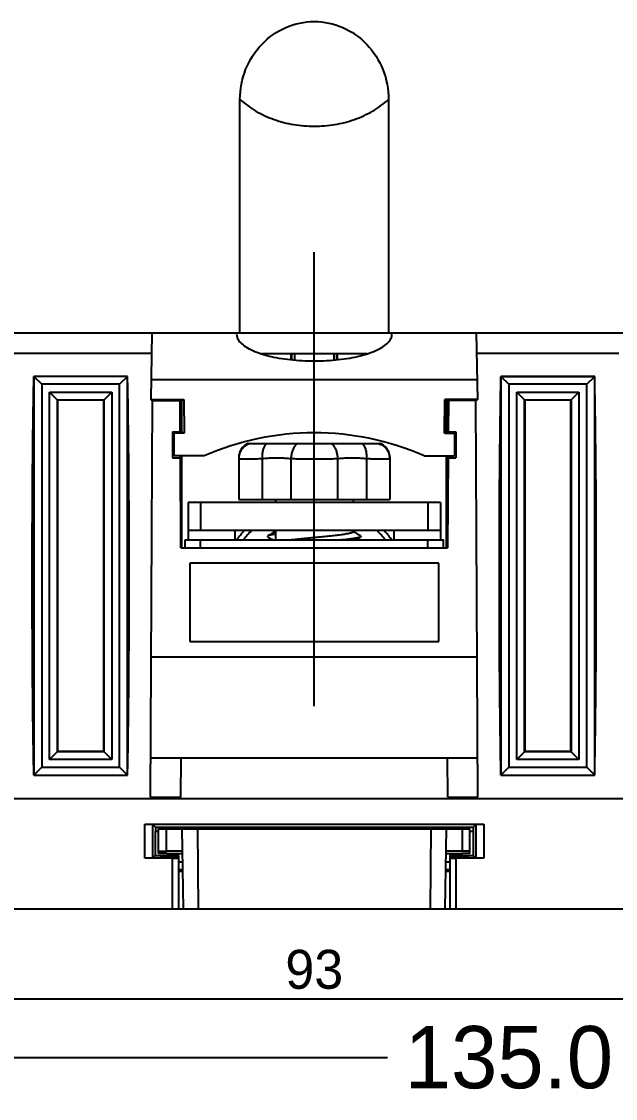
# Model space of a CAD drawing. Header units: millimetres. Extents: x 107 to 2900, y 85 to 3996.
# Drawn here: x 2182.1 to 2220.3, y 3734.9 to 3804.1 of the extents above; entities that cross this region are included whole.
import ezdxf
from ezdxf.lldxf.tags import DXFTag

# ---------------------------------------------------------------- set-up
doc = ezdxf.new("R2010")
doc.units = ezdxf.units.MM
doc.layers.add('2', color=7, linetype='Continuous')
doc.styles.get("Standard").update_dxf_attribs({"font": 'BareunDotumPro1.ttf'})
tags = doc.linetypes.add('CENTER', pattern=[2, 1.25, -0.25, 0.25, -0.25]).pattern_tags.tags
tags[10:11] = [DXFTag(74, 4), DXFTag(75, 0), DXFTag(340, '0'), DXFTag(46, 1.0), DXFTag(50, 0.0), DXFTag(44, 0.0), DXFTag(45, 0.0)]
tags[8:9] = [DXFTag(74, 4), DXFTag(75, 0), DXFTag(340, '0'), DXFTag(46, 1.0), DXFTag(50, 0.0), DXFTag(44, 0.0), DXFTag(45, 0.0)]
tags[6:7] = [DXFTag(74, 4), DXFTag(75, 0), DXFTag(340, '0'), DXFTag(46, 1.0), DXFTag(50, 0.0), DXFTag(44, 0.0), DXFTag(45, 0.0)]
tags[4:5] = [DXFTag(74, 4), DXFTag(75, 0), DXFTag(340, '0'), DXFTag(46, 1.0), DXFTag(50, 0.0), DXFTag(44, 0.0), DXFTag(45, 0.0)]
doc.dimstyles.new('ISO-25', dxfattribs={"dimtxt": 2.5, "dimasz": 2.5, "dimexe": 1.25, "dimexo": 0.625, "dimtad": 1, "dimtxsty": 'Standard', "dimcen": 2.5, "dimadec": 0, "dimazin": 0, "dimtfac": 1, "dimtmove": 0, "dimatfit": 3, "dimfxl": 0, "dimarcsym": 0})
doc.dimstyles.get("Standard").update_dxf_attribs({"dimtxt": 4, "dimasz": 2, "dimexe": 0.2, "dimexo": 1, "dimgap": 0.09, "dimtad": 0, "dimtoh": 1, "dimdec": 1, "dimzin": 0, "dimdsep": 46, "dimtxsty": 'Standard', "dimcen": -3, "dimadec": 0, "dimazin": 0, "dimtfac": 1, "dimtdec": 1, "dimtofl": 0, "dimtmove": 0, "dimatfit": 3, "dimfxl": 0, "dimtolj": 1, "dimtzin": 0, "dimarcsym": 0})

# ---------------------------------------------------------------- blocks, each defined once
blk = doc.blocks.new('*D38')
at = {"color": 0, "lineweight": -2}
for p, q in [((2145.93, 3751.08), (2145.93, 3737.33)), ((2280.93, 3746.08), (2280.93, 3737.33)), ((2147.93, 3737.53), (2205.626, 3737.53)), ((2278.93, 3737.53), (2221.234, 3737.53))]:
    blk.add_line(p, q, dxfattribs=at)
at = {"color": 0}
for points in [[(2147.93, 3737.864), (2147.93, 3737.197), (2145.93, 3737.53)], [(2278.93, 3737.197), (2278.93, 3737.864), (2280.93, 3737.53)]]:
    blk.add_solid(points, dxfattribs=at)
at = {"layer": 'Defpoints', "color": 0}
for p in [(2145.93, 3752.08), (2280.93, 3747.08), (2280.93, 3737.53)]:
    blk.add_point(p, dxfattribs=at)
at = {"color": 0, "insert": (2213.43, 3737.53), "char_height": 4, "attachment_point": 5}
blk.add_mtext('\\A1;135.0', dxfattribs=at)
blk = doc.blocks.new('*D52')
at = {"color": 0, "lineweight": -2}
for p, q in [((2154.43, 3746.455), (2154.43, 3740.06)), ((2247.43, 3746.455), (2247.43, 3740.06)), ((2156.93, 3741.31), (2244.93, 3741.31))]:
    blk.add_line(p, q, dxfattribs=at)
at = {"color": 0}
for points in [[(2156.93, 3741.726), (2156.93, 3740.893), (2154.43, 3741.31)], [(2244.93, 3740.893), (2244.93, 3741.726), (2247.43, 3741.31)]]:
    blk.add_solid(points, dxfattribs=at)
at = {"layer": 'Defpoints', "color": 0}
for p in [(2154.43, 3747.08), (2247.43, 3747.08), (2247.43, 3741.31)]:
    blk.add_point(p, dxfattribs=at)
at = {"color": 0, "insert": (2200.93, 3743.185), "char_height": 2.5, "attachment_point": 5}
blk.add_mtext('93', dxfattribs=at)

msp = doc.modelspace()

# ---------------------------------------------------------------- linework, layer by layer
at = {"color": 7, "linetype": 'Continuous'}
for p, q in [((2196.16, 3784.08), (2196.16, 3799.08)), ((2205.7, 3799.08), (2205.7, 3784.08)), ((2145.93, 3784.08), (2253.885, 3784.08)), ((2190.506, 3784.08), (2190.431, 3779.779)), ((2195.948, 3784.08), (2195.941, 3783.995)), ((2205.919, 3783.995), (2205.912, 3784.08)), ((2211.429, 3779.779), (2211.354, 3784.08)), ((2181.377, 3782.78), (2190.483, 3782.78)), ((2204.328, 3782.742), (2197.532, 3782.742)), ((2199.428, 3782.742), (2199.428, 3782.358)), ((2199.48, 3782.354), (2199.48, 3782.742)), ((2199.684, 3782.337), (2199.68, 3782.742)), ((2202.18, 3782.742), (2202.177, 3782.337)), ((2202.38, 3782.354), (2202.38, 3782.742)), ((2202.432, 3782.358), (2202.432, 3782.742)), ((2211.377, 3782.78), (2220.483, 3782.78)), ((2182.92, 3781.29), (2183.43, 3780.78)), ((2182.921, 3781.289), (2182.921, 3755.672)), ((2188.939, 3781.289), (2182.921, 3781.289)), ((2188.43, 3780.78), (2188.94, 3781.29)), ((2188.939, 3755.672), (2188.939, 3781.289)), ((2212.92, 3781.29), (2218.94, 3781.29)), ((2212.92, 3781.29), (2213.43, 3780.78)), ((2212.921, 3781.289), (2212.921, 3755.672)), ((2218.939, 3781.289), (2212.921, 3781.289)), ((2218.43, 3780.78), (2218.94, 3781.29)), ((2218.939, 3755.672), (2218.939, 3781.289)), ((2183.43, 3780.78), (2183.43, 3756.18)), ((2188.43, 3780.78), (2183.43, 3780.78)), ((2188.43, 3756.18), (2188.43, 3780.78)), ((2190.453, 3781.083), (2211.407, 3781.083)), ((2213.43, 3780.78), (2213.43, 3756.18)), ((2218.43, 3780.78), (2213.43, 3780.78)), ((2218.43, 3756.18), (2218.43, 3780.78)), ((2183.93, 3756.68), (2183.93, 3780.28)), ((2183.93, 3780.28), (2184.448, 3779.763)), ((2183.93, 3780.28), (2187.93, 3780.28)), ((2184.439, 3757.189), (2184.439, 3779.772)), ((2184.439, 3779.772), (2187.421, 3779.772)), ((2184.448, 3779.763), (2184.448, 3757.198)), ((2187.413, 3779.763), (2184.448, 3779.763)), ((2187.413, 3779.763), (2187.93, 3780.28)), ((2187.413, 3757.198), (2187.413, 3779.763)), ((2187.421, 3779.772), (2187.421, 3757.189)), ((2187.93, 3780.28), (2187.93, 3756.68)), ((2190.417, 3754.266), (2190.55, 3779.779)), ((2190.431, 3779.802), (2192.552, 3779.802)), ((2190.431, 3779.779), (2192.553, 3779.779)), ((2190.55, 3779.729), (2192.316, 3779.729)), ((2192.327, 3777.661), (2192.316, 3779.779)), ((2192.43, 3777.661), (2192.43, 3779.779)), ((2192.552, 3779.802), (2192.564, 3777.639)), ((2209.296, 3777.639), (2209.308, 3779.802)), ((2211.429, 3779.802), (2209.308, 3779.802)), ((2211.429, 3779.779), (2209.308, 3779.779)), ((2209.43, 3777.661), (2209.43, 3779.779)), ((2209.544, 3779.779), (2209.533, 3777.661)), ((2211.31, 3779.729), (2209.544, 3779.729)), ((2211.443, 3754.266), (2211.31, 3779.779)), ((2213.93, 3756.68), (2213.93, 3780.28)), ((2213.93, 3780.28), (2217.93, 3780.28)), ((2213.93, 3780.28), (2214.448, 3779.763)), ((2214.439, 3757.189), (2214.439, 3779.772)), ((2214.439, 3779.772), (2217.421, 3779.772)), ((2214.448, 3779.763), (2214.448, 3757.198)), ((2217.413, 3779.763), (2214.448, 3779.763)), ((2217.413, 3779.763), (2217.93, 3780.28)), ((2217.413, 3757.198), (2217.413, 3779.763)), ((2217.421, 3779.772), (2217.421, 3757.189)), ((2217.93, 3780.28), (2217.93, 3756.68)), ((2191.83, 3777.736), (2192.327, 3777.736)), ((2191.83, 3777.736), (2191.83, 3776.056)), ((2192.564, 3777.661), (2191.93, 3777.661)), ((2191.93, 3776.176), (2191.93, 3777.661)), ((2209.296, 3777.661), (2209.93, 3777.661)), ((2209.533, 3777.736), (2210.03, 3777.736)), ((2209.93, 3777.661), (2209.93, 3776.176)), ((2210.03, 3777.736), (2210.03, 3776.056)), ((2192.564, 3777.639), (2191.93, 3777.639)), ((2196.835, 3776.98), (2197.899, 3776.98)), ((2199.866, 3776.98), (2201.994, 3776.98)), ((2203.962, 3776.98), (2205.025, 3776.98)), ((2209.296, 3777.639), (2209.93, 3777.639)), ((2191.83, 3776.502), (2191.93, 3776.502)), ((2209.93, 3776.502), (2210.03, 3776.502)), ((2191.83, 3776.056), (2192.335, 3776.056)), ((2193.862, 3776.176), (2191.93, 3776.176)), ((2192.366, 3770.28), (2192.335, 3776.176)), ((2192.43, 3770.28), (2192.43, 3776.176)), ((2196.08, 3776.064), (2196.08, 3773.38)), ((2197.58, 3776.013), (2197.58, 3773.38)), ((2199.43, 3776.013), (2199.43, 3773.38)), ((2202.43, 3776.013), (2202.43, 3773.38)), ((2204.28, 3776.013), (2204.28, 3773.38)), ((2205.78, 3776.064), (2205.78, 3773.38)), ((2207.998, 3776.176), (2209.93, 3776.176)), ((2209.43, 3770.28), (2209.43, 3776.176)), ((2209.525, 3776.176), (2209.494, 3770.28)), ((2209.525, 3776.056), (2210.03, 3776.056)), ((2192.83, 3773.18), (2192.83, 3770.78)), ((2209.03, 3773.18), (2192.83, 3773.18)), ((2193.63, 3773.18), (2193.63, 3771.38)), ((2196.08, 3773.38), (2205.78, 3773.38)), ((2198.43, 3773.38), (2198.43, 3773.18)), ((2203.43, 3773.38), (2203.43, 3773.18)), ((2208.23, 3773.18), (2208.23, 3771.38)), ((2209.03, 3773.18), (2209.03, 3770.78)), ((2192.63, 3770.78), (2209.23, 3770.78)), ((2192.63, 3770.28), (2192.63, 3770.78)), ((2209.03, 3771.38), (2192.83, 3771.38)), ((2193.63, 3770.28), (2193.63, 3770.78)), ((2195.83, 3771.38), (2195.83, 3770.78)), ((2198.43, 3771.38), (2198.43, 3770.78)), ((2203.43, 3771.38), (2203.43, 3771.305)), ((2206.03, 3771.38), (2206.03, 3770.78)), ((2208.23, 3770.28), (2208.23, 3770.78)), ((2209.23, 3770.28), (2209.23, 3770.78)), ((2192.366, 3770.28), (2209.494, 3770.28)), ((2208.93, 3769.28), (2192.93, 3769.28)), ((2192.93, 3769.28), (2192.93, 3764.266)), ((2208.93, 3764.266), (2208.93, 3769.28)), ((2192.93, 3764.266), (2208.93, 3764.266)), ((2190.464, 3763.266), (2211.396, 3763.266)), ((2183.93, 3756.68), (2184.448, 3757.198)), ((2187.421, 3757.189), (2184.439, 3757.189)), ((2184.448, 3757.198), (2187.413, 3757.198)), ((2187.413, 3757.198), (2187.93, 3756.68)), ((2213.93, 3756.68), (2214.448, 3757.198)), ((2217.421, 3757.189), (2214.439, 3757.189)), ((2214.448, 3757.198), (2217.413, 3757.198)), ((2217.413, 3757.198), (2217.93, 3756.68)), ((2187.93, 3756.68), (2183.93, 3756.68)), ((2190.43, 3756.78), (2211.43, 3756.78)), ((2192.351, 3754.266), (2192.373, 3756.78)), ((2209.509, 3754.266), (2209.487, 3756.78)), ((2217.93, 3756.68), (2213.93, 3756.68)), ((2182.92, 3755.671), (2183.43, 3756.18)), ((2182.92, 3755.671), (2188.94, 3755.671)), ((2182.921, 3755.672), (2188.939, 3755.672)), ((2183.43, 3756.18), (2188.43, 3756.18)), ((2188.43, 3756.18), (2188.94, 3755.671)), ((2212.92, 3755.671), (2213.43, 3756.18)), ((2212.92, 3755.671), (2218.94, 3755.671)), ((2212.921, 3755.672), (2218.939, 3755.672)), ((2213.43, 3756.18), (2218.43, 3756.18)), ((2218.43, 3756.18), (2218.94, 3755.671)), ((2149.32, 3754.18), (2252.54, 3754.18)), ((2190.417, 3754.266), (2192.351, 3754.266)), ((2209.509, 3754.266), (2211.443, 3754.266)), ((2190.047, 3752.514), (2211.813, 3752.514)), ((2190.047, 3752.514), (2190.556, 3752.505)), ((2190.047, 3750.347), (2190.047, 3752.514)), ((2190.556, 3752.505), (2190.73, 3752.33)), ((2190.556, 3750.356), (2190.556, 3752.505)), ((2190.721, 3752.08), (2190.93, 3752.08)), ((2190.721, 3752.08), (2190.721, 3750.522)), ((2190.73, 3752.33), (2211.13, 3752.33)), ((2190.73, 3752.33), (2190.73, 3752.08)), ((2190.93, 3752.23), (2210.93, 3752.23)), ((2190.93, 3750.639), (2190.93, 3752.23)), ((2191.43, 3750.796), (2191.43, 3752.23)), ((2192.43, 3752.23), (2192.52, 3747.08)), ((2193.43, 3752.23), (2193.467, 3747.08)), ((2208.393, 3747.08), (2208.43, 3752.23)), ((2209.34, 3747.08), (2209.43, 3752.23)), ((2210.43, 3752.23), (2210.43, 3750.796)), ((2210.93, 3750.639), (2210.93, 3752.23)), ((2210.93, 3752.08), (2211.139, 3752.08)), ((2211.13, 3752.33), (2211.305, 3752.505)), ((2211.13, 3752.33), (2211.13, 3752.08)), ((2211.139, 3752.08), (2211.139, 3750.522)), ((2211.305, 3752.505), (2211.813, 3752.514)), ((2211.305, 3752.505), (2211.305, 3750.356)), ((2211.813, 3752.514), (2211.813, 3750.347)), ((2192.455, 3750.796), (2191.43, 3750.796)), ((2210.43, 3750.796), (2209.405, 3750.796)), ((2190.556, 3750.356), (2190.047, 3750.347)), ((2191.83, 3750.347), (2190.047, 3750.347)), ((2190.556, 3750.356), (2190.721, 3750.522)), ((2190.721, 3750.522), (2191.83, 3750.522)), ((2192.23, 3750.355), (2191.165, 3750.424)), ((2191.196, 3750.455), (2192.23, 3750.513)), ((2191.196, 3750.424), (2191.196, 3750.455)), ((2191.43, 3750.63), (2192.458, 3750.63)), ((2191.83, 3747.08), (2191.83, 3750.347)), ((2192.23, 3747.08), (2192.23, 3750.515)), ((2192.468, 3750.08), (2192.23, 3750.08)), ((2209.63, 3750.08), (2209.393, 3750.08)), ((2209.402, 3750.63), (2210.43, 3750.63)), ((2209.63, 3750.515), (2209.63, 3747.08)), ((2209.63, 3750.513), (2210.664, 3750.455)), ((2210.696, 3750.424), (2209.63, 3750.355)), ((2210.03, 3750.522), (2211.139, 3750.522)), ((2211.813, 3750.347), (2210.03, 3750.347)), ((2210.03, 3750.347), (2210.03, 3747.08)), ((2210.664, 3750.424), (2210.664, 3750.455)), ((2211.305, 3750.356), (2211.139, 3750.522)), ((2211.813, 3750.347), (2211.305, 3750.356)), ((2192.23, 3749.608), (2192.464, 3749.621)), ((2192.23, 3749.569), (2192.476, 3749.583)), ((2192.478, 3749.508), (2192.23, 3749.524)), ((2192.478, 3749.465), (2192.23, 3749.481)), ((2192.464, 3749.621), (2192.476, 3749.621)), ((2209.63, 3749.481), (2209.382, 3749.465)), ((2209.63, 3749.524), (2209.383, 3749.508)), ((2209.384, 3749.583), (2209.63, 3749.569)), ((2209.385, 3749.621), (2209.396, 3749.621)), ((2209.396, 3749.621), (2209.63, 3749.608)), ((2146.317, 3747.08), (2279.93, 3747.08))]:
    msp.add_line(p, q, dxfattribs=at)
for centre, radius, start, end in [((2200.93, 3760.108), 17.553, 66.25627, 113.74373), ((2197.08, 3776.064), 1, 113.59432, 180.00008), ((2204.78, 3776.064), 1, 359.99992, 66.40568), ((2200.93, 3767.28), 6.09, 137.65432, 144.72386), ((2200.93, 3767.28), 5.75, 134.20131, 142.30207), ((2200.93, 3767.28), 5.75, 37.69793, 45.79869), ((2200.93, 3767.28), 6.09, 35.27614, 42.34568)]:
    msp.add_arc(centre, radius, start, end, dxfattribs=at)
for points, knots in [([(2196.16, 3799.08), (2196.16, 3799.73), (2196.405, 3801.033), (2197.457, 3802.694), (2199.043, 3803.816), (2200.309, 3804.08), (2200.93, 3804.08)], [0, 0, 0, 0, 1.94756, 3.871175, 5.76041, 7.624952, 7.624952, 7.624952, 7.624952]), ([(2200.93, 3804.08), (2201.552, 3804.08), (2202.817, 3803.816), (2204.403, 3802.694), (2205.455, 3801.033), (2205.7, 3799.73), (2205.7, 3799.08)], [0, 0, 0, 0, 1.864542, 3.753778, 5.677393, 7.624952, 7.624952, 7.624952, 7.624952]), ([(2196.16, 3799.08), (2196.474, 3798.795), (2197.167, 3798.288), (2198.343, 3797.749), (2199.612, 3797.429), (2200.93, 3797.323), (2202.248, 3797.429), (2203.517, 3797.749), (2204.693, 3798.288), (2205.386, 3798.795), (2205.7, 3799.08)], [0, 0, 0, 0, 1.272243, 2.553383, 3.858524, 5.180168, 6.501812, 7.806953, 9.088093, 10.360336, 10.360336, 10.360336, 10.360336]), ([(2195.941, 3783.995), (2195.941, 3783.927), (2195.971, 3783.75), (2196.141, 3783.483), (2196.449, 3783.221), (2196.869, 3782.983), (2197.389, 3782.773), (2197.995, 3782.597), (2198.669, 3782.456), (2199.395, 3782.353), (2200.154, 3782.292), (2200.67, 3782.278), (2200.93, 3782.278)], [0, 0, 0, 0, 0.203734, 0.528289, 0.925523, 1.407122, 1.970203, 2.604887, 3.297966, 4.035159, 4.801755, 5.582085, 5.582085, 5.582085, 5.582085]), ([(2200.93, 3782.278), (2201.19, 3782.278), (2201.706, 3782.292), (2202.465, 3782.353), (2203.191, 3782.456), (2203.865, 3782.597), (2204.471, 3782.773), (2204.991, 3782.983), (2205.411, 3783.221), (2205.719, 3783.483), (2205.89, 3783.75), (2205.919, 3783.927), (2205.919, 3783.995)], [0, 0, 0, 0, 0.780331, 1.546927, 2.284119, 2.977198, 3.611882, 4.174963, 4.656562, 5.053796, 5.378351, 5.582085, 5.582085, 5.582085, 5.582085]), ([(2182.92, 3755.671), (2182.906, 3756.359), (2182.881, 3757.845), (2182.853, 3760.21), (2182.832, 3762.825), (2182.819, 3765.609), (2182.815, 3768.48), (2182.819, 3771.351), (2182.832, 3774.136), (2182.853, 3776.75), (2182.881, 3779.116), (2182.906, 3780.601), (2182.92, 3781.29)], [0, 0, 0, 0, 2.066607, 4.456351, 7.097404, 9.910266, 12.810366, 15.710465, 18.523328, 21.16438, 23.554125, 25.620731, 25.620731, 25.620731, 25.620731]), ([(2188.94, 3755.671), (2188.954, 3756.359), (2188.979, 3757.845), (2189.007, 3760.21), (2189.028, 3762.825), (2189.041, 3765.609), (2189.045, 3768.48), (2189.041, 3771.351), (2189.028, 3774.136), (2189.007, 3776.75), (2188.979, 3779.116), (2188.954, 3780.601), (2188.94, 3781.29)], [0, 0, 0, 0, 2.066607, 4.456351, 7.097404, 9.910266, 12.810366, 15.710465, 18.523328, 21.16438, 23.554125, 25.620731, 25.620731, 25.620731, 25.620731]), ([(2212.92, 3755.671), (2212.906, 3756.359), (2212.881, 3757.845), (2212.853, 3760.21), (2212.832, 3762.825), (2212.819, 3765.609), (2212.815, 3768.48), (2212.819, 3771.351), (2212.832, 3774.136), (2212.853, 3776.75), (2212.881, 3779.116), (2212.906, 3780.601), (2212.92, 3781.29)], [0, 0, 0, 0, 2.066607, 4.456351, 7.097404, 9.910266, 12.810366, 15.710465, 18.523328, 21.16438, 23.554125, 25.620731, 25.620731, 25.620731, 25.620731]), ([(2218.94, 3755.671), (2218.954, 3756.359), (2218.979, 3757.845), (2219.007, 3760.21), (2219.028, 3762.825), (2219.041, 3765.609), (2219.045, 3768.48), (2219.041, 3771.351), (2219.028, 3774.136), (2219.007, 3776.75), (2218.979, 3779.116), (2218.954, 3780.601), (2218.94, 3781.29)], [0, 0, 0, 0, 2.066607, 4.456351, 7.097404, 9.910266, 12.810366, 15.710465, 18.523328, 21.16438, 23.554125, 25.620731, 25.620731, 25.620731, 25.620731]), ([(2192.406, 3777.661), (2192.404, 3778.119), (2192.399, 3778.825), (2192.394, 3779.531), (2192.392, 3779.779)], [0, 0, 0, 0, 1.371543, 2.118142, 2.118142, 2.118142, 2.118142]), ([(2209.454, 3777.661), (2209.457, 3778.119), (2209.461, 3778.825), (2209.466, 3779.531), (2209.468, 3779.779)], [0, 0, 0, 0, 1.371543, 2.118142, 2.118142, 2.118142, 2.118142]), ([(2196.835, 3776.98), (2196.75, 3776.959), (2196.584, 3776.893), (2196.371, 3776.733), (2196.207, 3776.523), (2196.104, 3776.277), (2196.08, 3776.101), (2196.08, 3776.013)], [0, 0, 0, 0, 0.263671, 0.527196, 0.790551, 1.053757, 1.316877, 1.316877, 1.316877, 1.316877]), ([(2196.68, 3776.98), (2196.674, 3776.978), (2196.601, 3776.945), (2196.532, 3776.903), (2196.474, 3776.859)], [0, 0, 0, 0, 0.0197613, 0.2394933, 0.2394933, 0.2394933, 0.2394933]), ([(2196.68, 3776.98), (2196.674, 3776.978), (2196.601, 3776.945), (2196.532, 3776.903), (2196.474, 3776.859)], [0, 0, 0, 0, 0.0197518, 0.2394887, 0.2394887, 0.2394887, 0.2394887]), ([(2196.68, 3776.98), (2196.68, 3776.986), (2196.716, 3776.972), (2196.753, 3776.986), (2196.805, 3776.98), (2196.835, 3776.98)], [0, 0, 0, 0, 0.0160581, 0.0669174, 0.1546589, 0.1546589, 0.1546589, 0.1546589]), ([(2197.898, 3776.98), (2197.854, 3776.957), (2197.767, 3776.879), (2197.675, 3776.717), (2197.61, 3776.51), (2197.576, 3776.269), (2197.575, 3776.1), (2197.58, 3776.013)], [0, 0, 0, 0, 0.152049, 0.336954, 0.555567, 0.800934, 1.061768, 1.061768, 1.061768, 1.061768]), ([(2197.899, 3776.98), (2198.044, 3776.981), (2198.347, 3776.98), (2198.818, 3776.981), (2199.328, 3776.98), (2199.681, 3776.981), (2199.866, 3776.98)], [0, 0, 0, 0, 0.437713, 0.906524, 1.412766, 1.967749, 1.967749, 1.967749, 1.967749]), ([(2199.866, 3776.98), (2199.818, 3776.957), (2199.723, 3776.88), (2199.612, 3776.718), (2199.521, 3776.511), (2199.457, 3776.272), (2199.435, 3776.101), (2199.43, 3776.013)], [0, 0, 0, 0, 0.161349, 0.356929, 0.584717, 0.83614, 1.099069, 1.099069, 1.099069, 1.099069]), ([(2201.994, 3776.98), (2202.179, 3776.981), (2202.533, 3776.98), (2203.043, 3776.981), (2203.513, 3776.98), (2203.816, 3776.981), (2203.962, 3776.98)], [0, 0, 0, 0, 0.554921, 1.061188, 1.529982, 1.967749, 1.967749, 1.967749, 1.967749]), ([(2201.994, 3776.98), (2202.042, 3776.957), (2202.137, 3776.88), (2202.249, 3776.718), (2202.339, 3776.511), (2202.403, 3776.272), (2202.425, 3776.101), (2202.43, 3776.013)], [0, 0, 0, 0, 0.161361, 0.356958, 0.584768, 0.836212, 1.099158, 1.099158, 1.099158, 1.099158]), ([(2203.962, 3776.98), (2204.007, 3776.957), (2204.093, 3776.879), (2204.185, 3776.717), (2204.25, 3776.509), (2204.285, 3776.269), (2204.285, 3776.1), (2204.28, 3776.013)], [0, 0, 0, 0, 0.152032, 0.336919, 0.555511, 0.800857, 1.061672, 1.061672, 1.061672, 1.061672]), ([(2205.025, 3776.98), (2205.054, 3776.981), (2205.106, 3776.986), (2205.144, 3776.972), (2205.18, 3776.986), (2205.18, 3776.98)], [0, 0, 0, 0, 0.0872353, 0.1383617, 0.1546589, 0.1546589, 0.1546589, 0.1546589]), ([(2205.025, 3776.98), (2205.111, 3776.959), (2205.276, 3776.893), (2205.489, 3776.733), (2205.653, 3776.523), (2205.756, 3776.277), (2205.78, 3776.101), (2205.78, 3776.013)], [0, 0, 0, 0, 0.263684, 0.527221, 0.790589, 1.053807, 1.316939, 1.316939, 1.316939, 1.316939]), ([(2205.386, 3776.859), (2205.328, 3776.903), (2205.259, 3776.945), (2205.186, 3776.978), (2205.18, 3776.98)], [0, 0, 0, 0, 0.219732, 0.2394933, 0.2394933, 0.2394933, 0.2394933]), ([(2205.386, 3776.859), (2205.328, 3776.903), (2205.259, 3776.945), (2205.186, 3776.978), (2205.18, 3776.98)], [0, 0, 0, 0, 0.2197369, 0.2394887, 0.2394887, 0.2394887, 0.2394887]), ([(2196.184, 3776.508), (2196.184, 3776.506), (2196.161, 3776.46), (2196.142, 3776.412), (2196.126, 3776.364)], [0, 0, 0, 0, 0.0040152, 0.1547341, 0.1547341, 0.1547341, 0.1547341]), ([(2196.184, 3776.508), (2196.184, 3776.506), (2196.161, 3776.46), (2196.142, 3776.412), (2196.126, 3776.364)], [0, 0, 0, 0, 0.004011, 0.1546211, 0.1546211, 0.1546211, 0.1546211]), ([(2196.309, 3776.7), (2196.308, 3776.699), (2196.278, 3776.663), (2196.251, 3776.625), (2196.228, 3776.587)], [0, 0, 0, 0, 0.0060279, 0.1393603, 0.1393603, 0.1393603, 0.1393603]), ([(2196.474, 3776.859), (2196.472, 3776.857), (2196.437, 3776.831), (2196.404, 3776.801), (2196.374, 3776.772)], [0, 0, 0, 0, 0.0076805, 0.1323707, 0.1323707, 0.1323707, 0.1323707]), ([(2196.474, 3776.859), (2196.472, 3776.857), (2196.437, 3776.831), (2196.404, 3776.801), (2196.374, 3776.772)], [0, 0, 0, 0, 0.0076723, 0.1322679, 0.1322679, 0.1322679, 0.1322679]), ([(2205.486, 3776.772), (2205.457, 3776.801), (2205.423, 3776.831), (2205.388, 3776.857), (2205.386, 3776.859)], [0, 0, 0, 0, 0.1246902, 0.1323707, 0.1323707, 0.1323707, 0.1323707]), ([(2205.486, 3776.772), (2205.457, 3776.801), (2205.423, 3776.831), (2205.388, 3776.857), (2205.386, 3776.859)], [0, 0, 0, 0, 0.1245955, 0.1322679, 0.1322679, 0.1322679, 0.1322679]), ([(2205.632, 3776.587), (2205.609, 3776.625), (2205.582, 3776.663), (2205.553, 3776.699), (2205.551, 3776.7)], [0, 0, 0, 0, 0.1333323, 0.1393603, 0.1393603, 0.1393603, 0.1393603]), ([(2205.632, 3776.587), (2205.609, 3776.625), (2205.582, 3776.663), (2205.553, 3776.699), (2205.551, 3776.7)], [0, 0, 0, 0, 0.1332298, 0.1392512, 0.1392512, 0.1392512, 0.1392512]), ([(2205.734, 3776.364), (2205.719, 3776.412), (2205.699, 3776.46), (2205.677, 3776.506), (2205.676, 3776.508)], [0, 0, 0, 0, 0.150719, 0.1547341, 0.1547341, 0.1547341, 0.1547341]), ([(2205.734, 3776.364), (2205.719, 3776.412), (2205.699, 3776.46), (2205.677, 3776.506), (2205.676, 3776.508)], [0, 0, 0, 0, 0.1506101, 0.1546211, 0.1546211, 0.1546211, 0.1546211]), ([(2192.429, 3770.28), (2192.429, 3770.627), (2192.427, 3771.892), (2192.423, 3773.818), (2192.417, 3775.396), (2192.414, 3776.056)], [0, 0, 0, 0, 1.039234, 3.796633, 5.775587, 5.775587, 5.775587, 5.775587]), ([(2196.08, 3776.013), (2196.08, 3776.005), (2196.118, 3775.995), (2196.17, 3775.992), (2196.275, 3775.988), (2196.411, 3775.987), (2196.586, 3775.987), (2196.793, 3775.989), (2197.032, 3775.993), (2197.298, 3776), (2197.484, 3776.008), (2197.58, 3776.013)], [0, 0, 0, 0, 0.023827, 0.084592, 0.184711, 0.323196, 0.4982, 0.70727, 0.947333, 1.21464, 1.504787, 1.504787, 1.504787, 1.504787]), ([(2197.58, 3776.013), (2197.708, 3776.024), (2197.957, 3776.045), (2198.324, 3776.065), (2198.686, 3776.065), (2199.053, 3776.045), (2199.302, 3776.024), (2199.43, 3776.013)], [0, 0, 0, 0, 0.38478, 0.748507, 1.10426, 1.468012, 1.853004, 1.853004, 1.853004, 1.853004]), ([(2199.43, 3776.013), (2199.533, 3776.008), (2199.746, 3775.999), (2200.071, 3775.992), (2200.41, 3775.988), (2200.756, 3775.987), (2201.104, 3775.987), (2201.45, 3775.988), (2201.788, 3775.992), (2202.114, 3775.999), (2202.327, 3776.008), (2202.43, 3776.013)], [0, 0, 0, 0, 0.309898, 0.637514, 0.977615, 1.325196, 1.675256, 2.022851, 2.362945, 2.690584, 3.000769, 3.000769, 3.000769, 3.000769]), ([(2202.43, 3776.013), (2202.558, 3776.024), (2202.807, 3776.045), (2203.174, 3776.065), (2203.536, 3776.065), (2203.903, 3776.045), (2204.152, 3776.024), (2204.28, 3776.013)], [0, 0, 0, 0, 0.385007, 0.748658, 1.104405, 1.468195, 1.853004, 1.853004, 1.853004, 1.853004]), ([(2204.28, 3776.013), (2204.376, 3776.008), (2204.562, 3776), (2204.828, 3775.993), (2205.067, 3775.989), (2205.275, 3775.987), (2205.449, 3775.987), (2205.585, 3775.988), (2205.69, 3775.992), (2205.742, 3775.995), (2205.78, 3776.005), (2205.78, 3776.013)], [0, 0, 0, 0, 0.290224, 0.557849, 0.797812, 1.006771, 1.181683, 1.320105, 1.420185, 1.480942, 1.504785, 1.504785, 1.504785, 1.504785]), ([(2209.431, 3770.28), (2209.431, 3770.627), (2209.433, 3771.892), (2209.437, 3773.818), (2209.443, 3775.396), (2209.446, 3776.056)], [0, 0, 0, 0, 1.039234, 3.796633, 5.775587, 5.775587, 5.775587, 5.775587]), ([(2197.957, 3771.036), (2197.945, 3771.029), (2197.915, 3771.005), (2197.945, 3770.982), (2197.957, 3770.975)], [0, 0, 0, 0, 0.04060052, 0.08120101, 0.08120101, 0.08120101, 0.08120101]), ([(2198.43, 3771.324), (2198.393, 3771.302), (2198.292, 3771.24), (2198.134, 3771.145), (2198.013, 3771.071), (2197.956, 3771.037)], [0, 0, 0, 0, 0.1292631, 0.3549477, 0.554252, 0.554252, 0.554252, 0.554252]), ([(2197.956, 3770.974), (2198.014, 3770.939), (2198.12, 3770.874), (2198.227, 3770.81), (2198.275, 3770.78)], [0, 0, 0, 0, 0.2030943, 0.373437, 0.373437, 0.373437, 0.373437]), ([(2198.43, 3771.146), (2198.397, 3771.141), (2198.29, 3771.124), (2198.139, 3771.095), (2198.01, 3771.067), (2197.963, 3771.04), (2197.957, 3771.036)], [0, 0, 0, 0, 0.0990229, 0.323918, 0.4655319, 0.4875026, 0.4875026, 0.4875026, 0.4875026]), ([(2203.426, 3771.305), (2203.427, 3771.301), (2203.429, 3771.27), (2203.329, 3771.24), (2203.203, 3771.198), (2202.976, 3771.158), (2202.694, 3771.116), (2202.35, 3771.074), (2201.961, 3771.031), (2201.537, 3770.989), (2201.094, 3770.946), (2200.645, 3770.903), (2200.205, 3770.861), (2199.812, 3770.82), (2199.568, 3770.793), (2199.464, 3770.781)], [0, 0, 0, 0, 0.011028, 0.087998, 0.238249, 0.461883, 0.752808, 1.101991, 1.498232, 1.928662, 2.379263, 2.83531, 3.281871, 3.70435, 4.019193, 4.019193, 4.019193, 4.019193]), ([(2203.904, 3770.975), (2203.897, 3770.971), (2203.85, 3770.944), (2203.721, 3770.915), (2203.503, 3770.874), (2203.205, 3770.835), (2202.925, 3770.804), (2202.744, 3770.785), (2202.687, 3770.78)], [0, 0, 0, 0, 0.021971, 0.163585, 0.38848, 0.691303, 1.063414, 1.235568, 1.235568, 1.235568, 1.235568]), ([(2203.904, 3771.037), (2203.847, 3771.071), (2203.726, 3771.145), (2203.571, 3771.239), (2203.472, 3771.298), (2203.438, 3771.319)], [0, 0, 0, 0, 0.1993043, 0.4249889, 0.5444884, 0.5444884, 0.5444884, 0.5444884]), ([(2203.585, 3770.78), (2203.633, 3770.81), (2203.74, 3770.874), (2203.846, 3770.939), (2203.904, 3770.974)], [0, 0, 0, 0, 0.1703427, 0.373437, 0.373437, 0.373437, 0.373437]), ([(2203.904, 3771.036), (2203.915, 3771.029), (2203.945, 3771.005), (2203.915, 3770.982), (2203.904, 3770.975)], [0, 0, 0, 0, 0.04060052, 0.08120101, 0.08120101, 0.08120101, 0.08120101]), ([(2190.93, 3750.787), (2190.93, 3750.793), (2190.966, 3750.785), (2191.002, 3750.796), (2191.087, 3750.792), (2191.185, 3750.796), (2191.304, 3750.796), (2191.387, 3750.796), (2191.43, 3750.796)], [0, 0, 0, 0, 0.0171891, 0.0671906, 0.1466767, 0.2502403, 0.3708279, 0.5002268, 0.5002268, 0.5002268, 0.5002268]), ([(2210.93, 3750.787), (2210.93, 3750.793), (2210.894, 3750.785), (2210.858, 3750.796), (2210.774, 3750.792), (2210.675, 3750.796), (2210.556, 3750.796), (2210.473, 3750.796), (2210.43, 3750.796)], [0, 0, 0, 0, 0.0171891, 0.0671906, 0.1466767, 0.2502403, 0.3708279, 0.5002268, 0.5002268, 0.5002268, 0.5002268]), ([(2191.43, 3750.63), (2191.387, 3750.63), (2191.304, 3750.631), (2191.185, 3750.631), (2191.087, 3750.634), (2191.002, 3750.631), (2190.966, 3750.642), (2190.93, 3750.633), (2190.93, 3750.639)], [0, 0, 0, 0, 0.1293989, 0.2499865, 0.3535501, 0.4330362, 0.4830376, 0.5002268, 0.5002268, 0.5002268, 0.5002268]), ([(2191.062, 3750.434), (2191.062, 3750.434), (2191.065, 3750.438), (2191.101, 3750.47), (2191.155, 3750.453), (2191.196, 3750.455)], [0, 0, 0, 0, 0.0009431, 0.0159529, 0.1394341, 0.1394341, 0.1394341, 0.1394341]), ([(2192.23, 3750.515), (2192.23, 3750.525), (2192.167, 3750.507), (2192.106, 3750.526), (2191.972, 3750.519), (2191.881, 3750.522), (2191.83, 3750.522)], [0, 0, 0, 0, 0.0305698, 0.117316, 0.2470932, 0.4001563, 0.4001563, 0.4001563, 0.4001563]), ([(2191.83, 3750.347), (2191.881, 3750.347), (2191.972, 3750.35), (2192.106, 3750.342), (2192.167, 3750.362), (2192.23, 3750.344), (2192.23, 3750.354)], [0, 0, 0, 0, 0.1530631, 0.2828404, 0.3695865, 0.4001563, 0.4001563, 0.4001563, 0.4001563]), ([(2210.03, 3750.522), (2209.979, 3750.522), (2209.888, 3750.519), (2209.754, 3750.526), (2209.693, 3750.507), (2209.63, 3750.525), (2209.63, 3750.515)], [0, 0, 0, 0, 0.1530631, 0.2828404, 0.3695865, 0.4001563, 0.4001563, 0.4001563, 0.4001563]), ([(2209.63, 3750.354), (2209.63, 3750.344), (2209.693, 3750.362), (2209.754, 3750.342), (2209.888, 3750.35), (2209.979, 3750.347), (2210.03, 3750.347)], [0, 0, 0, 0, 0.0305698, 0.117316, 0.2470932, 0.4001563, 0.4001563, 0.4001563, 0.4001563]), ([(2210.93, 3750.639), (2210.93, 3750.633), (2210.894, 3750.642), (2210.858, 3750.631), (2210.774, 3750.634), (2210.675, 3750.631), (2210.556, 3750.631), (2210.473, 3750.63), (2210.43, 3750.63)], [0, 0, 0, 0, 0.0171891, 0.0671906, 0.1466767, 0.2502403, 0.3708279, 0.5002268, 0.5002268, 0.5002268, 0.5002268]), ([(2210.664, 3750.455), (2210.705, 3750.453), (2210.759, 3750.47), (2210.795, 3750.438), (2210.798, 3750.434), (2210.798, 3750.434)], [0, 0, 0, 0, 0.1234812, 0.138491, 0.1394341, 0.1394341, 0.1394341, 0.1394341])]:
    msp.add_open_spline(points, degree=3, knots=knots, dxfattribs=at)
for points in [[(2196.107, 3776.292), (2196.089, 3776.217), (2196.08, 3776.14), (2196.08, 3776.064)], [(2196.126, 3776.364), (2196.119, 3776.34), (2196.112, 3776.316), (2196.107, 3776.292)], [(2196.126, 3776.364), (2196.119, 3776.34), (2196.112, 3776.316), (2196.107, 3776.292)], [(2196.228, 3776.587), (2196.212, 3776.561), (2196.198, 3776.535), (2196.184, 3776.508)], [(2196.228, 3776.587), (2196.212, 3776.561), (2196.198, 3776.535), (2196.184, 3776.508)], [(2196.374, 3776.772), (2196.351, 3776.749), (2196.329, 3776.725), (2196.309, 3776.7)], [(2205.551, 3776.7), (2205.531, 3776.725), (2205.509, 3776.749), (2205.486, 3776.772)], [(2205.551, 3776.7), (2205.531, 3776.725), (2205.509, 3776.749), (2205.486, 3776.772)], [(2205.676, 3776.508), (2205.663, 3776.535), (2205.648, 3776.561), (2205.632, 3776.587)], [(2205.676, 3776.508), (2205.663, 3776.535), (2205.648, 3776.561), (2205.632, 3776.587)], [(2205.753, 3776.292), (2205.748, 3776.316), (2205.741, 3776.34), (2205.734, 3776.364)], [(2205.753, 3776.292), (2205.748, 3776.316), (2205.741, 3776.34), (2205.734, 3776.364)], [(2205.78, 3776.064), (2205.78, 3776.14), (2205.771, 3776.217), (2205.753, 3776.292)], [(2205.78, 3776.064), (2205.78, 3776.14), (2205.771, 3776.217), (2205.753, 3776.292)], [(2192.414, 3776.056), (2192.414, 3776.096), (2192.414, 3776.136), (2192.414, 3776.176)], [(2209.446, 3776.056), (2209.446, 3776.096), (2209.446, 3776.136), (2209.446, 3776.176)], [(2191.165, 3750.424), (2191.13, 3750.426), (2191.045, 3750.404), (2191.062, 3750.434)], [(2210.798, 3750.434), (2210.815, 3750.404), (2210.73, 3750.426), (2210.696, 3750.424)]]:
    msp.add_open_spline(points, degree=3, dxfattribs=at)
at = {"layer": '2', "color": 1, "linetype": 'CENTER'}
msp.add_line((2200.93, 3760.108), (2200.93, 3789.276), dxfattribs=at)

# ---------------------------------------------------------------- dimensions: what is measured, and where the dimension line sits
dim = msp.add_linear_dim(base=(2280.93, 3737.53), p1=(2145.93, 3752.08), p2=(2280.93, 3747.08), dimstyle='Standard')
dim.commit()
dim.dimension.update_dxf_attribs({"geometry": '*D38', "text_midpoint": (2213.43, 3737.53)})
dim = msp.add_linear_dim(base=(2247.43, 3741.31), p1=(2154.43, 3747.08), p2=(2247.43, 3747.08), dimstyle='ISO-25', override={"dimfxl": 3})
dim.commit()
dim.dimension.update_dxf_attribs({"geometry": '*D52', "text_midpoint": (2200.93, 3743.185)})

doc.saveas('drawing.dxf')
